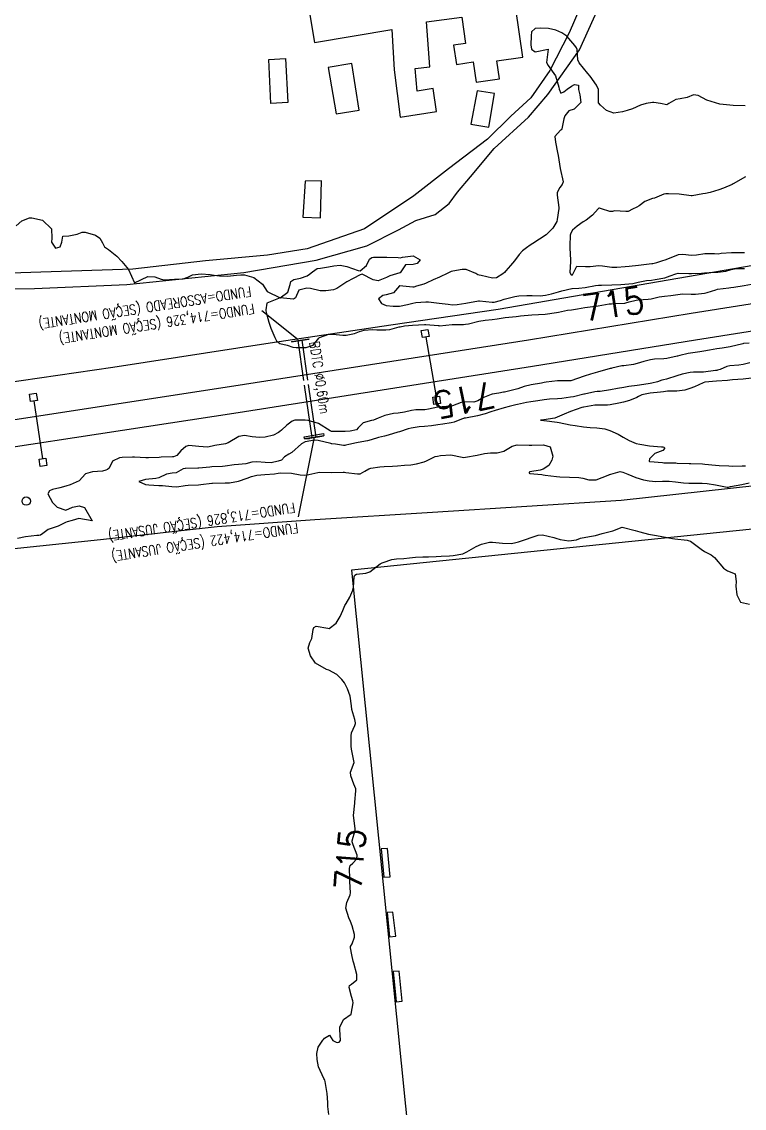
# Model space of a CAD drawing. Header units: metres. Extents: x 307586 to 320046, y 7427249 to 7434250.
# Drawn here: x 310225.6 to 310334.6, y 7432504.8 to 7432668.9 of the extents above; entities that cross this region are included whole.
import ezdxf
from ezdxf.enums import TextEntityAlignment as Align

# ---------------------------------------------------------------- set-up
doc = ezdxf.new("R2010")
doc.units = ezdxf.units.M
doc.header["$MEASUREMENT"] = 0
doc.linetypes.add('CONTINUO', pattern=[0])
doc.linetypes.add('TRACEJADO', pattern=[8.7, 8, -0.7])
for name, color, linetype in [('ALA', 45, 'Continuous'), ('Area Verde e Lazer', 45, 'Continuous'), ('BUEIRO', 151, 'Continuous'), ('Cotas', 45, 'Continuous'), ('Curvas de Nivel 1m', 11, 'Continuous'), ('Curvas de Nivel 5m', 15, 'Continuous'), ('Divisa', 42, 'FENCELINE2'), ('Edificações', 30, 'Continuous'), ('Linha Férrea', 20, 'Continuous'), ('Portico', 45, 'Continuous'), ('Postes', 20, 'Continuous'), ('TEXTO', 45, 'Continuous'), ('Vias Secundárias', 230, 'Continuous')]:
    doc.layers.add(name, color=color, linetype=linetype)
doc.styles.add('ROMANS', font='romans', dxfattribs={"height": 0.2})
doc.styles.add('Style-STANDARD', font='STANDARD.shx')
doc.linetypes.add('FENCELINE2', pattern='A,0.25,-0.1,[132,ltypeshp.shx,S=0.1,R=0,X=-0.1,Y=0],-0.1,1', length=1.45)

msp = doc.modelspace()

# ---------------------------------------------------------------- linework, layer by layer
at = {"layer": 'ALA', "linetype": 'CONTINUO'}
for points in [[(310266.28, 7432620.6, 715.2), (310266.29, 7432620.55, 715.75), (310268.87, 7432620.93, 715.74), (310268.92, 7432620.98, 715.01)], [(310266.28, 7432620.6, 715.2), (310267.56, 7432620.78, 714.33), (310268.92, 7432620.98, 715.01)], [(310268.26, 7432605.93, 715.74), (310268.21, 7432606.22, 715.74), (310271.1, 7432606.7, 715.77), (310271.15, 7432606.4, 715.77)], [(310268.26, 7432605.93, 715.74), (310271.15, 7432606.4, 715.77)], [(310268.26, 7432605.93, 715.74), (310268.29, 7432605.89, 714.55), (310268.98, 7432605.96, 714.21), (310269.06, 7432606.02, 713.84), (310270.25, 7432606.21, 713.87), (310270.28, 7432606.21, 714.26), (310271.08, 7432606.36, 714.76), (310271.15, 7432606.4, 715.77)]]:
    msp.add_polyline3d(points, dxfattribs=at)
at = {"layer": 'Area Verde e Lazer'}
msp.add_lwpolyline([(310275.35, 7432586.06), (310286.92, 7432471.2), (310309.08, 7432473.43), (310309.26, 7432471.65), (310362.77, 7432476.37), (310351.09, 7432593.82)], close=True, dxfattribs=at)
at = {"layer": 'BUEIRO', "linetype": 'TRACEJADO', "flags": 128}
for points in [[(310269.41, 7432606.09), (310267.27, 7432620.73)], [(310270, 7432606.17), (310267.86, 7432620.82)]]:
    msp.add_lwpolyline(points, dxfattribs=at)
at = {"layer": 'Curvas de Nivel 1m', "flags": 128}
for points, elevation in [([(310334.76, 7432656.19), (310332.93, 7432656.21), (310330.93, 7432656.4), (310328.94, 7432657.03), (310327.67, 7432657.73), (310326.95, 7432657.85), (310325.99, 7432657.42), (310324.94, 7432657.24), (310324.3, 7432657.12), (310323.24, 7432656.5), (310322.93, 7432656.33), (310321.99, 7432656.51), (310320.94, 7432656.69), (310320.77, 7432656.68), (310319.82, 7432656.54), (310318.93, 7432656.26), (310317.77, 7432655.72), (310316.92, 7432655.46), (310316.23, 7432655.26), (310314.92, 7432655.05), (310313.8, 7432655.48), (310312.93, 7432656.26), (310312.63, 7432656.62), (310312.62, 7432656.94), (310312.59, 7432658.62), (310312.3, 7432659.29), (310311.34, 7432660.64), (310310.99, 7432661.04), (310309.69, 7432662.66), (310309.5, 7432663.14), (310309.39, 7432664.66), (310309.3, 7432664.93), (310309.04, 7432665.3), (310307.81, 7432666.68), (310307.06, 7432667.19), (310306.17, 7432667.6), (310305.07, 7432667.86), (310303.88, 7432667.91), (310303.07, 7432667.84), (310302.48, 7432667.32), (310302.43, 7432666.75), (310302.4, 7432665.39), (310302.48, 7432664.75), (310303.03, 7432664.32), (310305.03, 7432664.71), (310304.74, 7432662.71), (310305.01, 7432662.26), (310306.13, 7432660.7), (310306.65, 7432659.01), (310306.68, 7432658.69), (310306.95, 7432658.1), (310307.37, 7432658.27), (310307.89, 7432658.68), (310308.52, 7432659.12), (310308.97, 7432659.38), (310309.59, 7432659.28), (310309.59, 7432658.66), (310309.79, 7432657.82), (310309.93, 7432656.66), (310308.92, 7432655.67), (310308.15, 7432655.44), (310307.55, 7432654.68), (310307.4, 7432654.2), (310307.1, 7432652.69), (310307.03, 7432652.55), (310306.89, 7432652.48), (310306.03, 7432651.55), (310306.1, 7432650.7), (310306.43, 7432649.11), (310306.5, 7432648.69), (310306.81, 7432646.69), (310307.28, 7432644.69), (310307.15, 7432644.32), (310306.78, 7432643.84), (310306.38, 7432643.09), (310306.35, 7432642.69), (310306.62, 7432640.81), (310306.62, 7432640.69), (310306.39, 7432639.03), (310306.3, 7432638.69), (310305.71, 7432637.7), (310304.69, 7432636.71), (310302.68, 7432635.4), (310302.28, 7432635.14), (310301.75, 7432634.75), (310301.16, 7432634.27), (310300.66, 7432633.74), (310299.91, 7432632.77), (310299.35, 7432632.08), (310298.63, 7432631.25), (310298.41, 7432631.01), (310298.15, 7432630.79), (310297.22, 7432630.2), (310296.62, 7432630.13), (310294.89, 7432630.55), (310294.62, 7432630.6), (310294.42, 7432630.64), (310294.09, 7432630.84), (310292.63, 7432631.47), (310292.04, 7432631.46), (310290.63, 7432631.23), (310290.36, 7432631.15), (310289.85, 7432630.89), (310288.62, 7432630.31), (310287.64, 7432629.89), (310286.61, 7432629.4), (310286.27, 7432629.27), (310285.12, 7432628.94), (310284.75, 7432628.8), (310284.6, 7432628.78), (310283.06, 7432628.97), (310282.62, 7432629), (310282.6, 7432629), (310281.65, 7432627.93), (310280.58, 7432627.63), (310280.06, 7432627.53), (310279.42, 7432627.02), (310279.86, 7432626.31), (310280.56, 7432626.03), (310281.62, 7432625.93), (310282.56, 7432625.95), (310283.76, 7432626.16), (310284.57, 7432626.36), (310285.05, 7432626.46), (310286.57, 7432626.57), (310286.94, 7432626.56), (310288.57, 7432626.38), (310289.91, 7432626.23), (310290.57, 7432626.15), (310291.28, 7432626.16), (310292.57, 7432626.39), (310294.48, 7432626.74), (310294.57, 7432626.75), (310294.65, 7432626.75), (310296.57, 7432626.51), (310296.85, 7432626.52), (310297.83, 7432626.8), (310298.38, 7432626.99), (310298.58, 7432627.05), (310299.96, 7432627.39), (310300.58, 7432627.47), (310301.79, 7432627.54), (310302.58, 7432627.54), (310303.8, 7432627.51), (310304.59, 7432627.57), (310305.51, 7432627.78), (310306.59, 7432628.11), (310307.06, 7432628.22), (310308.6, 7432628.6), (310308.66, 7432628.61), (310309.66, 7432628.65), (310310.6, 7432628.76), (310312.18, 7432629.05), (310312.61, 7432629.09), (310313.09, 7432629.1), (310314.61, 7432629.14), (310315.98, 7432629.21), (310316.61, 7432629.24), (310317.81, 7432629.36), (310318.61, 7432629.53), (310319.88, 7432629.8), (310320.62, 7432629.87), (310321.19, 7432629.94), (310322.62, 7432630.22), (310323.44, 7432630.49), (310324.29, 7432630.82), (310324.63, 7432630.89), (310326.23, 7432630.86), (310326.63, 7432630.84), (310328.15, 7432630.91), (310328.63, 7432630.96), (310329.99, 7432631.06), (310330.63, 7432631.06), (310331.83, 7432631.2), (310332.64, 7432631.48), (310333.39, 7432631.62), (310334.64, 7432631.61)], 714), ([(310334.8, 7432645.45), (310332.96, 7432644.38), (310332.79, 7432644.29), (310331.46, 7432643.72), (310330.78, 7432643.49), (310329.45, 7432643.09), (310328.78, 7432642.94), (310328.34, 7432642.87), (310326.77, 7432642.6), (310326.62, 7432642.6), (310324.78, 7432642.82), (310323.16, 7432642.88), (310322.78, 7432642.87), (310322.46, 7432642.82), (310321.78, 7432642.51), (310321.05, 7432642.24), (310320.77, 7432642.16), (310319.59, 7432641.71), (310318.75, 7432641.09), (310318.42, 7432640.88), (310317.77, 7432640.56), (310317.08, 7432640.23), (310316.74, 7432640.24), (310315.02, 7432640.3), (310314.74, 7432640.24), (310314.34, 7432640.2), (310313.08, 7432640.61), (310312.74, 7432640.7), (310312.66, 7432640.7), (310312.57, 7432640.62), (310311.69, 7432639.68), (310310.73, 7432638.92), (310310.32, 7432638.65), (310309.38, 7432637.99), (310308.7, 7432637.4), (310308.42, 7432636.95), (310308.35, 7432636.67), (310308.31, 7432635.04), (310308.31, 7432634.67), (310308.4, 7432632.93), (310308.4, 7432632.67), (310308.29, 7432631.01), (310308.49, 7432630.67), (310308.62, 7432630.66), (310308.67, 7432630.67), (310309.34, 7432631.96), (310310.64, 7432631.92), (310311.37, 7432631.9), (310312.64, 7432632.08), (310313.23, 7432632.03), (310314.64, 7432631.82), (310315.4, 7432631.82), (310316.64, 7432631.9), (310317.24, 7432631.96), (310318.65, 7432632.12), (310319.04, 7432632.16), (310320.65, 7432632.36), (310320.79, 7432632.38), (310321.43, 7432632.51), (310322.34, 7432632.82), (310322.66, 7432632.91), (310323.32, 7432633.15), (310324.67, 7432633.71), (310325.35, 7432633.78), (310326.66, 7432633.65), (310327.41, 7432633.69), (310328.67, 7432633.87), (310330.11, 7432633.86), (310330.67, 7432633.85), (310331.15, 7432633.91), (310332.67, 7432634.03), (310334.34, 7432634.02), (310334.67, 7432634.03)], 713), ([(310335.44, 7432617.37), (310334.46, 7432617.13), (310333.81, 7432617.01), (310332.46, 7432616.93), (310332, 7432616.84), (310330.98, 7432616.39), (310330.59, 7432616.26), (310330.45, 7432616.24), (310330.26, 7432616.21), (310328.45, 7432615.98), (310326.93, 7432615.96), (310326.45, 7432615.93), (310325.25, 7432615.66), (310324.44, 7432615.41), (310322.86, 7432614.91), (310322.44, 7432614.82), (310322.19, 7432614.75), (310321.5, 7432614.51), (310320.65, 7432614.3), (310320.43, 7432614.27), (310320.12, 7432614.22), (310318.43, 7432613.93), (310317.21, 7432613.78), (310316.42, 7432613.66), (310315.5, 7432613.5), (310314.42, 7432613.31), (310312.87, 7432613.07), (310312.42, 7432613.03), (310312.06, 7432612.98), (310310.51, 7432612.64), (310310.43, 7432612.62), (310310.41, 7432612.62), (310308.83, 7432612.24), (310308.41, 7432612.17), (310307.07, 7432612.01), (310306.4, 7432611.96), (310305.22, 7432611.88), (310304.4, 7432611.78), (310303.48, 7432611.64), (310302.39, 7432611.49), (310301.76, 7432611.37), (310300.39, 7432611.09), (310300.12, 7432611.03), (310299.11, 7432610.78), (310298.38, 7432610.56), (310297.02, 7432610.16), (310296.37, 7432609.97), (310295.5, 7432609.69), (310294.37, 7432609.38), (310292.53, 7432609.02), (310292.36, 7432609), (310292.24, 7432608.98), (310291.94, 7432608.86), (310290.82, 7432608.41), (310290.35, 7432608.3), (310289.14, 7432608.11), (310288.35, 7432608.02), (310287.39, 7432607.88), (310286.35, 7432607.77), (310285.56, 7432607.72), (310284.34, 7432607.52), (310283.89, 7432607.4), (310282.56, 7432606.98), (310282.33, 7432606.91), (310280.87, 7432606.45), (310280.33, 7432606.32), (310279.41, 7432606.1), (310278.32, 7432605.76), (310277.75, 7432605.6), (310276.32, 7432605.33), (310276.07, 7432605.29), (310274.94, 7432605.06), (310274.46, 7432604.92), (310274.31, 7432604.89), (310274.13, 7432604.9), (310272.93, 7432605.09), (310272.37, 7432605.15), (310272.31, 7432605.16), (310272.23, 7432605.18), (310270.32, 7432605.66), (310269.74, 7432605.71), (310268.32, 7432605.44), (310267.78, 7432605.15), (310266.3, 7432603.83), (310265.89, 7432603.58), (310265.21, 7432603.18), (310264.77, 7432602.7), (310264.28, 7432602.51), (310263.19, 7432602.29), (310262.28, 7432602.32), (310261.06, 7432602.45), (310260.28, 7432602.36), (310259.37, 7432602.15), (310258.27, 7432602.01), (310257.6, 7432601.95), (310256.27, 7432601.76), (310255.86, 7432601.71), (310254.27, 7432601.65), (310253.94, 7432601.64), (310252.27, 7432601.48), (310252.13, 7432601.47), (310250.26, 7432601.42), (310250.21, 7432601.42), (310249.93, 7432601.36), (310248.87, 7432600.76), (310248.26, 7432600.73), (310247.41, 7432600.55), (310246.25, 7432600.01), (310245.78, 7432599.89), (310244.25, 7432599.74), (310243.24, 7432599.45), (310244.24, 7432599.02), (310244.72, 7432598.94), (310246.23, 7432598.88), (310246.78, 7432598.86), (310248.23, 7432598.68), (310248.97, 7432598.64), (310250.24, 7432598.85), (310250.68, 7432598.91), (310252.24, 7432598.97), (310252.58, 7432598.99), (310254.24, 7432599.21), (310254.33, 7432599.22), (310256.24, 7432599.26), (310256.27, 7432599.26), (310256.92, 7432599.28), (310258.25, 7432599.52), (310259.56, 7432599.94), (310260.25, 7432600.2), (310261.05, 7432600.44), (310262.26, 7432600.53), (310263.69, 7432600.63), (310264.26, 7432600.73), (310264.67, 7432600.78), (310266.26, 7432600.73), (310267.59, 7432600.48), (310268.26, 7432600.43), (310268.87, 7432600.53), (310270.26, 7432600.84), (310270.52, 7432600.86), (310272.26, 7432600.82), (310274.06, 7432600.87), (310274.26, 7432600.86), (310274.49, 7432600.84), (310276.26, 7432600.61), (310276.66, 7432600.64), (310277.36, 7432601.04), (310277.94, 7432601.36), (310278.27, 7432601.45), (310279.61, 7432601.67), (310280.27, 7432601.71), (310281.52, 7432601.75), (310282.28, 7432601.82), (310283.31, 7432601.93), (310284.28, 7432602), (310285.12, 7432602.11), (310286.29, 7432602.43), (310286.66, 7432602.56), (310287.35, 7432602.92), (310287.98, 7432603.23), (310288.3, 7432603.29), (310288.77, 7432603.37), (310290.3, 7432603.49), (310292.03, 7432603.13), (310292.3, 7432603.08), (310292.55, 7432603.11), (310294.3, 7432603.44), (310295.42, 7432603.7), (310296.3, 7432603.8), (310297.31, 7432603.79), (310298.31, 7432604.03), (310299.57, 7432604.77), (310300.32, 7432604.99), (310302.13, 7432604.93), (310302.31, 7432604.93), (310302.53, 7432604.95), (310304.32, 7432605), (310305.32, 7432604.7), (310305.72, 7432603.27), (310305.58, 7432602.7), (310305.11, 7432601.87), (310304.27, 7432601.32), (310303.79, 7432601.19), (310302.27, 7432600.92), (310302.15, 7432600.85), (310302.14, 7432600.74), (310302.26, 7432600.68), (310304.04, 7432600.5), (310304.26, 7432600.46), (310304.55, 7432600.41), (310306.26, 7432600.19), (310306.78, 7432600.16), (310308.26, 7432600.09), (310309.65, 7432600.04), (310310.26, 7432599.97), (310311.15, 7432599.73), (310312.25, 7432599.71), (310314.09, 7432600.42), (310314.26, 7432600.51), (310314.32, 7432600.53), (310314.49, 7432600.59), (310315.88, 7432600.96), (310316.27, 7432600.89), (310317.03, 7432600.56), (310318.26, 7432600.05), (310319.41, 7432599.69), (310320.25, 7432599.54), (310321.28, 7432599.48), (310322.25, 7432599.51), (310323.27, 7432599.5), (310324.25, 7432599.39), (310325.46, 7432599.25), (310326.25, 7432599.21), (310327.47, 7432599.22), (310328.25, 7432599.23), (310329, 7432599.17), (310330.25, 7432598.95), (310332.01, 7432598.62), (310332.25, 7432598.61), (310332.55, 7432598.68), (310334.25, 7432599.01), (310335.35, 7432599.24)], 714), ([(310335.73, 7432615.05), (310334.44, 7432614.91), (310332.86, 7432614.8), (310332.44, 7432614.75), (310332.1, 7432614.72), (310330.43, 7432614.61), (310328.66, 7432614.43), (310328.43, 7432614.37), (310327.11, 7432613.76), (310326.42, 7432613.49), (310325.64, 7432613.24), (310324.42, 7432613.1), (310323.02, 7432613.09), (310322.42, 7432613.01), (310321.97, 7432612.96), (310320.42, 7432612.81), (310319.16, 7432612.54), (310318.65, 7432612.3), (310318.41, 7432612.16), (310317.29, 7432611.68), (310316.4, 7432611.44), (310315.68, 7432611.29), (310314.39, 7432611.04), (310313.98, 7432611), (310312.39, 7432610.98), (310312.05, 7432610.96), (310310.38, 7432610.68), (310310.35, 7432610.67), (310310.12, 7432610.64), (310308.38, 7432610.02), (310307.43, 7432609.62), (310306.37, 7432609.15), (310306.02, 7432609.04), (310304.36, 7432608.79), (310303.86, 7432608.72), (310304.36, 7432608.66), (310304.42, 7432608.66), (310306.36, 7432608.4), (310306.7, 7432608.35), (310308.35, 7432608.03), (310309.11, 7432607.9), (310310.35, 7432607.7), (310311.37, 7432607.6), (310312.35, 7432607.54), (310313.55, 7432607.39), (310314.34, 7432607.18), (310315.6, 7432606.58), (310316.33, 7432606.15), (310317.25, 7432605.64), (310318.32, 7432605.19), (310318.84, 7432605.07), (310320.32, 7432604.85), (310322.11, 7432604.71), (310322.31, 7432604.69), (310322.46, 7432604.64), (310322.62, 7432604.5), (310322.31, 7432604.16), (310321.14, 7432603.68), (310320.3, 7432602.86), (310320.24, 7432602.52), (310320.29, 7432602.48), (310320.34, 7432602.47), (310322.29, 7432602.31), (310322.49, 7432602.3), (310324.29, 7432602.26), (310324.51, 7432602.25), (310326.29, 7432602.2), (310326.54, 7432602.19), (310328.29, 7432602.11), (310328.64, 7432602.08), (310330.29, 7432601.91), (310330.81, 7432601.87), (310332.28, 7432601.8), (310332.86, 7432601.79), (310334.28, 7432601.81), (310334.8, 7432601.83)], 713)]:
    msp.add_lwpolyline(points, dxfattribs=dict(at, elevation=elevation))
at = {"layer": 'Curvas de Nivel 5m', "elevation": 715, "flags": 128}
for points in [[(310224.7, 7432638.05), (310225.57, 7432638.81), (310226.72, 7432639.24), (310227.09, 7432639.27), (310228.71, 7432638.92), (310230.04, 7432637.61), (310230.1, 7432636.18), (310230.04, 7432635.61), (310230.66, 7432634.7), (310231.35, 7432634.91), (310231.62, 7432635.59), (310231.75, 7432636.52), (310232.68, 7432636.55), (310233.94, 7432636.82), (310234.69, 7432637.09), (310235.15, 7432637.09), (310236.68, 7432636.63), (310237.34, 7432636.18), (310237.74, 7432635.51), (310238.04, 7432634.89), (310238.66, 7432634.48), (310239.92, 7432633.49), (310240.64, 7432632.69), (310241.67, 7432631.47), (310242.6, 7432629.46), (310244.61, 7432630.43), (310245.65, 7432630.38), (310246.61, 7432629.98), (310247.11, 7432629.9), (310248.61, 7432629.99), (310249.92, 7432630.05), (310250.61, 7432630.32), (310251.32, 7432630.65), (310252.62, 7432630.79), (310254.01, 7432630.71), (310254.62, 7432630.62), (310255.42, 7432630.5), (310256.61, 7432630.47), (310257.95, 7432630.61), (310258.62, 7432630.68), (310259.2, 7432630.67), (310260.61, 7432630.26), (310261.88, 7432629.23), (310262.59, 7432628.12), (310264.57, 7432627.19), (310265.7, 7432628.06), (310266.06, 7432629.18), (310266.15, 7432629.63), (310266.61, 7432629.95), (310267.61, 7432630.16), (310268.62, 7432630.5), (310269, 7432630.75), (310269.43, 7432631.13), (310270.14, 7432631.62), (310270.63, 7432631.66), (310271.88, 7432631.86), (310272.64, 7432632.03), (310273.62, 7432632.1), (310274.64, 7432631.92), (310276.35, 7432631.33), (310276.63, 7432631.28), (310277.59, 7432632.09), (310278.06, 7432633.04), (310278.4, 7432633.28), (310278.66, 7432633.32), (310278.96, 7432633.32), (310280.66, 7432633.34), (310282.39, 7432633.25), (310282.66, 7432633.24), (310283.01, 7432633.33), (310284.66, 7432633.51), (310285.68, 7432632.94), (310285.23, 7432632.36), (310284.64, 7432632.22), (310283.46, 7432632.15), (310282.68, 7432630.98), (310282.62, 7432630.96), (310281.11, 7432630.5), (310280.62, 7432630.24), (310279.34, 7432629.75), (310278.61, 7432629.9), (310276.92, 7432630.75), (310276.62, 7432630.68), (310275.6, 7432630.08), (310274.61, 7432629.6), (310273.86, 7432629.08), (310273.12, 7432628.57), (310272.59, 7432628.4), (310271.45, 7432628.25), (310270.59, 7432628.26), (310269.16, 7432628.57), (310268.6, 7432628.67), (310267.4, 7432628.35), (310266.86, 7432627.17), (310266.57, 7432626.97), (310264.57, 7432627.19), (310262.56, 7432626.36), (310262.41, 7432625.37), (310262.42, 7432625.22), (310262.55, 7432624.64), (310262.85, 7432623.53), (310262.93, 7432623.21), (310263.15, 7432622.59), (310263.76, 7432621.2), (310264, 7432620.7), (310264.49, 7432620.28), (310265.63, 7432620.04), (310266.49, 7432619.76), (310266.99, 7432619.67), (310268.49, 7432619.7), (310269.56, 7432620.06), (310270.42, 7432621.12), (310270.45, 7432621.17), (310270.5, 7432621.21), (310271.91, 7432621.7), (310272.51, 7432621.71), (310274.04, 7432621.55), (310274.51, 7432621.55), (310275.78, 7432621.79), (310276.52, 7432622.09), (310277.25, 7432622.32), (310278.52, 7432622.39), (310279.17, 7432622.38), (310280.52, 7432622.35), (310281.1, 7432622.42), (310282.53, 7432622.79), (310282.68, 7432622.83), (310283.35, 7432622.97), (310284.53, 7432623.08), (310286.33, 7432623.14), (310286.54, 7432623.14), (310288.43, 7432623.01), (310288.53, 7432622.99), (310288.61, 7432622.98), (310290.54, 7432623.16), (310292.22, 7432623.18), (310292.54, 7432623.2), (310292.97, 7432623.28), (310294.54, 7432623.68), (310295.53, 7432623.83), (310296.54, 7432623.91), (310297.33, 7432624.01), (310298.55, 7432624.2), (310300.17, 7432624.39), (310300.55, 7432624.44), (310300.82, 7432624.48), (310302.55, 7432624.61), (310304.55, 7432624.71), (310306.28, 7432624.97), (310306.56, 7432625.03), (310307.92, 7432625.31), (310308.56, 7432625.39), (310309.43, 7432625.52), (310310.56, 7432625.74), (310311.35, 7432625.85), (310312.57, 7432626), (310314.24, 7432626.26), (310314.57, 7432626.3), (310314.84, 7432626.32), (310316.57, 7432626.4), (310316.72, 7432626.42), (310317.25, 7432626.56), (310318.31, 7432626.82), (310318.58, 7432626.86), (310320.12, 7432626.98), (310320.58, 7432627.05), (310321.77, 7432627.32), (310322.59, 7432627.44), (310323.55, 7432627.53), (310324.59, 7432627.7), (310325.29, 7432627.77), (310326.59, 7432627.76), (310327.27, 7432627.76), (310328.6, 7432627.91), (310329.02, 7432628), (310330.33, 7432628.4), (310330.6, 7432628.47), (310332.28, 7432628.71), (310332.61, 7432628.75), (310333.05, 7432628.81), (310334.61, 7432629.07), (310335.72, 7432629.23)], [(310335.36, 7432620.34), (310334.57, 7432620.29), (310334.5, 7432620.28), (310334.4, 7432620.25), (310332.5, 7432619.78), (310331.28, 7432619.6), (310330.49, 7432619.51), (310329.38, 7432619.3), (310328.49, 7432619.12), (310327.91, 7432619.02), (310326.49, 7432618.83), (310326.15, 7432618.78), (310324.9, 7432618.47), (310324.56, 7432618.39), (310324.48, 7432618.37), (310322.93, 7432618.04), (310322.48, 7432617.98), (310321.08, 7432617.91), (310320.47, 7432617.82), (310319.46, 7432617.55), (310318.46, 7432617.26), (310317.89, 7432617.13), (310316.46, 7432616.94), (310316.13, 7432616.9), (310314.65, 7432616.59), (310314.5, 7432616.54), (310314.45, 7432616.53), (310314.37, 7432616.51), (310312.45, 7432615.96), (310311.41, 7432615.67), (310310.44, 7432615.37), (310308.43, 7432614.67), (310306.47, 7432614.66), (310306.43, 7432614.65), (310304.71, 7432614.43), (310304.43, 7432614.38), (310304.02, 7432614.31), (310302.43, 7432614.05), (310301.39, 7432613.78), (310300.42, 7432613.46), (310298.61, 7432612.98), (310298.41, 7432612.95), (310298.27, 7432612.93), (310297.58, 7432612.8), (310296.57, 7432612.65), (310296.41, 7432612.61), (310295.13, 7432612.09), (310294.39, 7432611.62), (310293.8, 7432611.43), (310292.39, 7432611.48), (310291.86, 7432611.4), (310290.59, 7432610.88), (310290.42, 7432610.84), (310290.38, 7432610.83), (310290.32, 7432610.82), (310288.38, 7432610.66), (310286.93, 7432610.37), (310286.38, 7432610.26), (310285.06, 7432610.26), (310284.38, 7432610.2), (310283.34, 7432609.93), (310282.37, 7432609.75), (310281.66, 7432609.7), (310280.37, 7432609.4), (310279.36, 7432609.01), (310278.64, 7432608.74), (310278.36, 7432608.67), (310277.08, 7432608.32), (310276.34, 7432607.57), (310276.11, 7432607.28), (310275.13, 7432607.06), (310274.39, 7432607.02), (310274.33, 7432607.01), (310274.27, 7432607.01), (310272.33, 7432607.03), (310272.09, 7432607.1), (310270.35, 7432608.23), (310268.81, 7432608.69), (310268.36, 7432608.73), (310266.8, 7432608.72), (310266.35, 7432608.58), (310265.56, 7432607.96), (310264.76, 7432607.19), (310264.53, 7432606.99), (310264.33, 7432606.85), (310263.58, 7432606.45), (310262.32, 7432606.15), (310261.45, 7432606.1), (310260.32, 7432606.2), (310259.19, 7432606.38), (310258.32, 7432606.25), (310256.72, 7432605.28), (310256.31, 7432605.16), (310254.71, 7432604.91), (310254.31, 7432604.79), (310253.61, 7432604.62), (310252.31, 7432604.76), (310250.8, 7432604.87), (310250.31, 7432604.75), (310249.56, 7432604.11), (310248.95, 7432603.37), (310248.47, 7432603.2), (310248.29, 7432603.18), (310246.58, 7432603.11), (310246.29, 7432603.09), (310244.7, 7432603.01), (310244.29, 7432603.02), (310242.6, 7432603.14), (310242.29, 7432603.13), (310240.7, 7432603.06), (310240.29, 7432603.04), (310239.26, 7432602.51), (310238.76, 7432601.49), (310238.5, 7432601.26), (310238.26, 7432601.16), (310237.77, 7432601.02), (310236.26, 7432600.94), (310235.17, 7432600.62), (310234.24, 7432599.55), (310232.85, 7432598.96), (310232.23, 7432598.74), (310231.3, 7432598.52), (310230.22, 7432598.24), (310229.77, 7432598.05), (310229.47, 7432597.61), (310230.2, 7432596.28), (310230.92, 7432595.59), (310232.19, 7432595.11), (310233.24, 7432595.56), (310234.2, 7432595.81), (310235.03, 7432595.54), (310236.17, 7432593.53), (310234.18, 7432593.85), (310233.19, 7432593.56), (310232.39, 7432593.35), (310232.17, 7432593.27), (310231.03, 7432592.72), (310230.16, 7432592.42), (310229.56, 7432592.2), (310228.74, 7432591.61), (310228.41, 7432591.34), (310228.14, 7432591.3), (310227.81, 7432591.3), (310226.14, 7432591.1), (310224.93, 7432590.87)], [(310271.89, 7432503.88), (310271.78, 7432505.09), (310271.75, 7432505.72), (310271.66, 7432507.09), (310271.36, 7432508.89), (310271.32, 7432509.1), (310271.26, 7432509.2), (310271.17, 7432509.32), (310270.33, 7432511.11), (310270.13, 7432512.18), (310270.08, 7432513.11), (310270.29, 7432514.04), (310271.02, 7432515.1), (310271.11, 7432515.23), (310271.24, 7432515.42), (310272.03, 7432515.88), (310272.5, 7432515.08), (310273, 7432514.84), (310273.23, 7432514.78), (310273.48, 7432514.81), (310273.67, 7432515.07), (310273.57, 7432516.75), (310273.57, 7432517.07), (310274.1, 7432518.23), (310275.28, 7432519.05), (310275.57, 7432520.78), (310275.53, 7432521.05), (310275.31, 7432521.72), (310274.97, 7432523.05), (310275.03, 7432523.36), (310275.34, 7432523.58), (310276.16, 7432524.22), (310276.16, 7432525.04), (310275.67, 7432526.75), (310275.6, 7432527.05), (310275.39, 7432527.98), (310275.16, 7432529.05), (310275.2, 7432529.25), (310275.41, 7432529.67), (310275.8, 7432530.67), (310275.79, 7432531.05), (310275.44, 7432532.36), (310275.17, 7432533.05), (310274.91, 7432533.61), (310274.48, 7432535.06), (310274.62, 7432535.92), (310275.13, 7432537.05), (310275.19, 7432537.36), (310275.1, 7432539.05), (310275.07, 7432539.52), (310275.02, 7432541.06), (310275.12, 7432541.48), (310275.55, 7432541.85), (310276.13, 7432542.48), (310276.17, 7432543.04), (310275.59, 7432544.63), (310275.43, 7432545.05), (310275.42, 7432545.23), (310275.6, 7432545.78), (310275.89, 7432546.77), (310275.9, 7432547.05), (310275.64, 7432549.05), (310275.83, 7432550.88), (310275.84, 7432551.05), (310275.99, 7432552.75), (310275.96, 7432553.05), (310275.7, 7432553.79), (310275.22, 7432555.05), (310275.19, 7432555.59), (310275.73, 7432557.05), (310275.34, 7432559.05), (310275.3, 7432559.52), (310275.26, 7432561.06), (310275.32, 7432561.52), (310275.81, 7432562.62), (310275.95, 7432562.91), (310275.95, 7432563.05), (310275.82, 7432563.53), (310275.4, 7432565.05), (310275.32, 7432565.57), (310275.13, 7432567.06), (310274.75, 7432568.18), (310274.26, 7432569.07), (310273.89, 7432569.57), (310273.12, 7432570.3), (310271.9, 7432570.97), (310271.55, 7432571.1), (310269.92, 7432572.05), (310269.13, 7432573.13), (310268.77, 7432574.31), (310269.02, 7432575.13), (310269.34, 7432575.75), (310269.56, 7432577.12), (310269.66, 7432577.44), (310269.98, 7432577.61), (310271.78, 7432577.3), (310271.98, 7432577.29), (310273.02, 7432578.05), (310273.63, 7432579.08), (310274.01, 7432580), (310274.34, 7432580.74), (310274.54, 7432581.06), (310275.1, 7432581.99), (310275.53, 7432583.06), (310275.61, 7432583.5), (310275.72, 7432585.05), (310275.82, 7432585.31), (310276.08, 7432585.49), (310277.5, 7432585.62), (310278.08, 7432585.82), (310279.65, 7432587.01), (310279.94, 7432587.16), (310280.1, 7432587.21), (310281.43, 7432587.66), (310282.1, 7432587.77), (310283.23, 7432587.83), (310284.11, 7432587.95), (310285.01, 7432588.04), (310286.11, 7432588.08), (310286.93, 7432588.1), (310288.11, 7432588.13), (310288.84, 7432588.17), (310290.11, 7432588.26), (310290.68, 7432588.31), (310292.12, 7432588.56), (310292.35, 7432588.63), (310292.75, 7432588.85), (310294.13, 7432589.64), (310294.95, 7432590.01), (310296.14, 7432590.31), (310296.63, 7432590.32), (310298.14, 7432590.15), (310299.49, 7432590.12), (310300.14, 7432590.25), (310300.54, 7432590.36), (310301.77, 7432590.74), (310302.03, 7432590.85), (310302.15, 7432590.89), (310303.5, 7432591.37), (310304.15, 7432591.4), (310305.86, 7432590.98), (310306.15, 7432590.9), (310306.85, 7432590.68), (310308.14, 7432590.49), (310309.28, 7432590.65), (310309.9, 7432590.89), (310310.15, 7432590.97), (310311.57, 7432591.21), (310312.15, 7432591.32), (310313.16, 7432591.61), (310314.16, 7432591.86), (310314.76, 7432591.99), (310316.17, 7432592.57), (310318.17, 7432592.06), (310318.84, 7432591.86), (310320.16, 7432591.52), (310321.37, 7432591.29), (310322.15, 7432591.15), (310323.78, 7432590.84), (310324.15, 7432590.79), (310326.02, 7432590.58), (310326.14, 7432590.55), (310326.51, 7432590.45), (310328.13, 7432589.22), (310328.61, 7432588.9), (310329.6, 7432588.41), (310330.12, 7432588.01), (310331.49, 7432586.39), (310332.09, 7432585.96), (310333.23, 7432585.51), (310333.41, 7432584.36), (310333.35, 7432583.64), (310333.47, 7432582.36), (310334.04, 7432581.26), (310335.43, 7432580.93)]]:
    msp.add_lwpolyline(points, dxfattribs=at)
at = {"layer": 'Divisa'}
msp.add_lwpolyline([(310544.9, 7432665.99), (310460.54, 7432651.75), (310392.61, 7432640.84), (310337.42, 7432632.31), (310297.46, 7432625.44), (310281.28, 7432623.07), (310263.04, 7432620.34), (310239.3, 7432616.65), (310219.9, 7432613.85), (310197.38, 7432610.31), (310173.59, 7432606.61), (310145.27, 7432601.64), (310115.57, 7432597.17), (310084.22, 7432591.82), (310060.42, 7432588.32), (310037.59, 7432584.68)], dxfattribs=at)
at = {"layer": 'Divisa', "ltscale": 3}
msp.add_lwpolyline([(310544.9, 7432651), (310471.13, 7432639.16), (310432.47, 7432632.88), (310423.52, 7432631.43), (310372.36, 7432623.35), (310364.97, 7432621.81), (310353.94, 7432600.94), (310340.8, 7432599.33), (310316.01, 7432596.58), (310287.56, 7432594.77), (310269.81, 7432593.65), (310255.07, 7432592.61), (310237.42, 7432590.64), (310206.56, 7432587.45), (310190.63, 7432585.13), (310161.32, 7432580.9), (310157.54, 7432588.73), (310148.84, 7432587.78), (310147.72, 7432578.48), (310113.43, 7432573.92), (310096.36, 7432571.59), (310080.34, 7432568.92), (310053.54, 7432564.06)], dxfattribs=at)
at = {"layer": 'Edificações'}
msp.add_lwpolyline([(310268.08, 7432675.68), (310269.74, 7432665.74), (310281.43, 7432667.68), (310281.75, 7432661.62), (310282.66, 7432654.48), (310288.17, 7432655.34), (310287.67, 7432658.8), (310285.26, 7432658.39), (310284.94, 7432661.8), (310287.17, 7432662.07), (310286.65, 7432668.85), (310291.97, 7432669.58), (310292.56, 7432665.57), (310290.73, 7432665.35), (310291.17, 7432662.43), (310293.7, 7432662.81), (310294.16, 7432659.73), (310297.67, 7432660.26), (310297.27, 7432662.95), (310301.21, 7432663.54), (310300.12, 7432670.8)], dxfattribs=at)
for points in [[(310265.36, 7432663.3), (310265.7, 7432656.66), (310263.13, 7432656.51), (310262.85, 7432663.15)], [(310271.82, 7432661.95), (310273.03, 7432654.94), (310276.5, 7432655.51), (310275.37, 7432662.56)], [(310294.31, 7432658.45), (310293.32, 7432653.39), (310296.05, 7432652.96), (310296.93, 7432658.03)], [(310268.32, 7432644.78), (310267.99, 7432639.34), (310270.66, 7432639.26), (310270.82, 7432644.83)], [(310280.74, 7432544.08), (310279.79, 7432544.02), (310280.21, 7432539.75), (310281.16, 7432539.8)], [(310281.58, 7432534.45), (310280.69, 7432534.39), (310281.05, 7432530.7), (310282, 7432530.82)], [(310282.55, 7432525.53), (310281.6, 7432525.47), (310282.05, 7432520.92), (310282.98, 7432520.99)]]:
    msp.add_lwpolyline(points, close=True, dxfattribs=at)
at = {"layer": 'Linha Férrea'}
for points in [[(310022.71, 7432576.9), (310075.61, 7432585.32), (310139.74, 7432595.4), (310201.56, 7432605.31), (310257.58, 7432613.91), (310302.03, 7432620.85), (310326.6, 7432624.86), (310367.3, 7432631.29), (310405.87, 7432637.89), (310453.82, 7432645.14), (310509.76, 7432654.12)], [(310023.32, 7432572.89), (310076.24, 7432581.32), (310140.37, 7432591.4), (310202.18, 7432601.31), (310258.2, 7432609.9), (310302.67, 7432616.85), (310327.25, 7432620.87), (310367.95, 7432627.3), (310406.51, 7432633.89), (310454.45, 7432641.14), (310510.42, 7432650.12)]]:
    msp.add_lwpolyline(points, dxfattribs=at)
at = {"layer": 'Portico'}
for points in [[(310286.03, 7432621.18), (310285.86, 7432622.27), (310286.87, 7432622.42), (310287.03, 7432621.33)], [(310226.9, 7432611.56), (310226.73, 7432612.65), (310227.74, 7432612.8), (310227.91, 7432611.71)], [(310287.75, 7432611.09), (310287.59, 7432612.17), (310288.6, 7432612.33), (310288.76, 7432611.24)], [(310228.35, 7432601.72), (310228.19, 7432602.81), (310229.2, 7432602.96), (310229.36, 7432601.87)]]:
    msp.add_lwpolyline(points, close=True, dxfattribs=at)
for points in [[(310286.53, 7432621.26), (310288.1, 7432612.25)], [(310227.4, 7432611.63), (310228.69, 7432602.89)]]:
    msp.add_lwpolyline(points, dxfattribs=at)
at = {"layer": 'Postes'}
msp.add_circle((310226.23, 7432596.5), 0.629, dxfattribs=at)
at = {"layer": 'TEXTO', "linetype": 'CONTINUO'}
for points in [[(310267.27, 7432620.84, 0), (310261.82, 7432625.23, 0)], [(310269.7, 7432606.15, 713.83), (310267.29, 7432594.11, 104.06)]]:
    msp.add_polyline3d(points, dxfattribs=at)
at = {"layer": 'Vias Secundárias'}
for points in [[(310312.49, 7432677.26), (310308.2, 7432667.18), (310305.26, 7432661.48), (310302.4, 7432657.38), (310299.36, 7432654.63), (310295.85, 7432651.12), (310289.95, 7432646.64), (310284.72, 7432642.56), (310277.31, 7432637.62), (310268.65, 7432634.57), (310262.67, 7432633.62), (310253.27, 7432632.77), (310242.33, 7432631.52), (310228.46, 7432631.05), (310216.27, 7432630.67)], [(310210.2, 7432628.39), (310227.49, 7432628.57), (310241.44, 7432629.18), (310259.08, 7432631.02), (310270, 7432632.87), (310277.67, 7432635.02), (310282.42, 7432637.47), (310285.03, 7432638.85), (310287.94, 7432639.77), (310290.09, 7432641.45), (310291.32, 7432643.14), (310293.31, 7432645.44), (310296.84, 7432649.73), (310302.05, 7432654.48), (310304.99, 7432657.89), (310309.74, 7432664.63), (310313.27, 7432672.45)]]:
    msp.add_lwpolyline(points, dxfattribs=at)

# ---------------------------------------------------------------- texts
at = {"layer": 'Cotas', "style": 'Style-STANDARD'}
for rotation, p in [(8.4466, (310314.83, 7432626.28, 715)), (191.5181, (310292.35, 7432611.8, 715)), (85.4803, (310275.14, 7432542.44, 715))]:
    msp.add_text('715', height=4, rotation=rotation, dxfattribs=at).set_placement(p, align=Align.MIDDLE_CENTER)
at = {"layer": 'TEXTO', "extrusion": (1.01076e-05, 1.49183e-06, 1), "style": 'ROMANS', "width": 0.8}
for s, p in [('FUNDO=ASSOREADO (SEÇÃO MONTANTE)', (310260.07, 7432628.92, 14.23)), ('FUNDO=714,326 (SEÇÃO MONTANTE)', (310260.54, 7432626.31, 14.22)), ('FUNDO=713,826 (SEÇÃO JUSANTE)', (310266.68, 7432596.29, 14.2)), ('FUNDO=714,422 (SEÇÃO JUSANTE)', (310267.16, 7432593.23, 14.2))]:
    msp.add_text(s, height=1.5, rotation=188.794, dxfattribs=at).set_placement(p)
at = {"layer": 'TEXTO', "style": 'ROMANS', "width": 0.8}
msp.add_text('BDTC Ø0,60m', height=1.5, rotation=278.5454, dxfattribs=at).set_placement((310268.98, 7432620.51))

doc.saveas('drawing.dxf')
